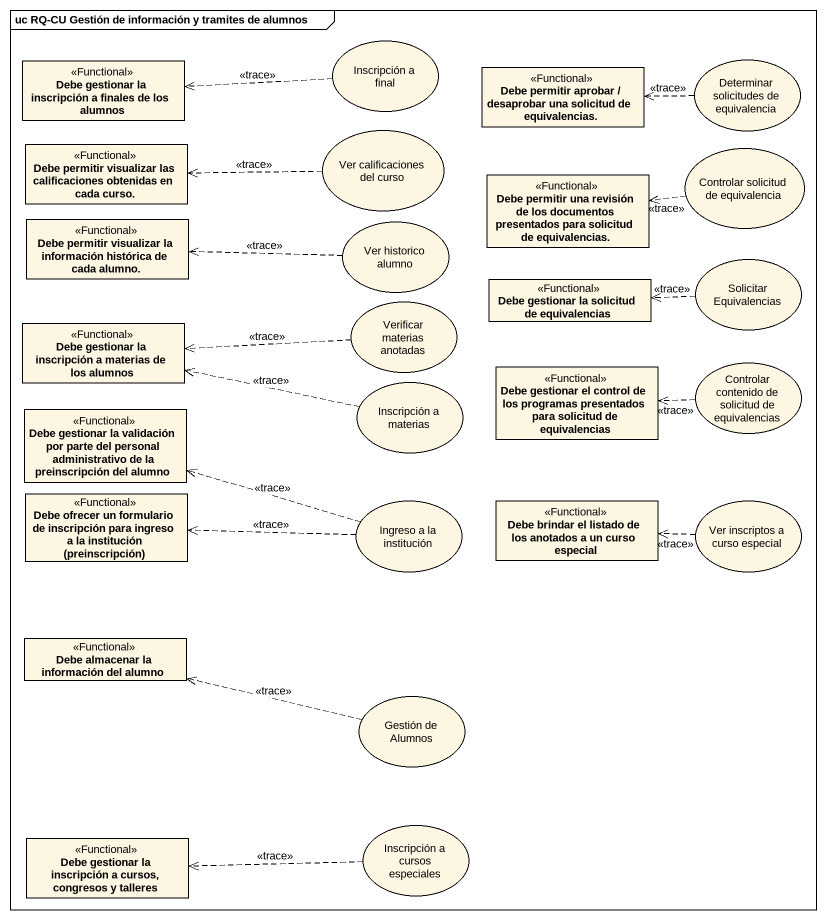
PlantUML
@startuml
mainframe uc RQ-CU Gestión de información y tramites de alumnos
allowmixing
hide circle
hide empty members
class "Debe gestionar la inscripción a finales de los alumnos" as Debe_gestionar_la <<Functional>>
usecase "Inscripción a final" as Inscripción_a_final
usecase "Determinar solicitudes de equivalencia" as Determinar_solicitudes_de
class "Debe permitir aprobar / desaprobar una solicitud de equivalencias." as Debe_permitir_aprobar <<Functional>>
class "Debe permitir visualizar las calificaciones obtenidas en cada curso." as Debe_permitir_visualizar <<Functional>>
usecase "Ver calificaciones del curso" as Ver_calificaciones_del_curso
usecase "Controlar solicitud de equivalencia" as Controlar_solicitud_de
class "Debe permitir una revisión de los documentos presentados para solicitud de equivalencias." as Debe_permitir_una_revisión <<Functional>>
class "Debe permitir visualizar la información histórica de cada alumno." as Debe_permitir_visualizar_la <<Functional>>
usecase "Ver historico alumno" as Ver_historico_alumno
class "Debe gestionar la solicitud de equivalencias" as Debe_gestionar_la_solicitud <<Functional>>
usecase "Solicitar Equivalencias" as Solicitar_Equivalencias
class "Debe gestionar la inscripción a materias de los alumnos" as Debe_gestionar_la_2 <<Functional>>
usecase "Verificar materias anotadas" as Verificar_materias_anotadas
usecase "Inscripción a materias" as Inscripción_a_materias
class "Debe gestionar el control de los programas presentados para solicitud de equivalencias" as Debe_gestionar_el_control <<Functional>>
usecase "Controlar contenido de solicitud de equivalencias" as Controlar_contenido_de
class "Debe gestionar la validación por parte del personal administrativo de la preinscripción del alumno" as Debe_gestionar_la_3 <<Functional>>
class "Debe ofrecer un formulario de inscripción para ingreso a la institución (preinscripción)" as Debe_ofrecer_un_formulario <<Functional>>
usecase "Ingreso a la institución" as Ingreso_a_la_institución
class "Debe brindar el listado de los anotados a un curso especial" as Debe_brindar_el_listado_de <<Functional>>
usecase "Ver inscriptos a curso especial" as Ver_inscriptos_a_curso
class "Debe almacenar la información del alumno" as Debe_almacenar_la <<Functional>>
usecase "Gestión de Alumnos" as Gestión_de_Alumnos
class "Debe gestionar la inscripción a cursos, congresos y talleres" as Debe_gestionar_la_4 <<Functional>>
usecase "Inscripción a cursos especiales" as Inscripción_a_cursos
Inscripción_a_final .left.> Debe_gestionar_la : <<trace>>
Determinar_solicitudes_de .left.> Debe_permitir_aprobar : <<trace>>
Ver_calificaciones_del_curso .left.> Debe_permitir_visualizar : <<trace>>
Controlar_solicitud_de .left.> Debe_permitir_una_revisión : <<trace>>
Ver_historico_alumno .left.> Debe_permitir_visualizar_la : <<trace>>
Solicitar_Equivalencias .left.> Debe_gestionar_la_solicitud : <<trace>>
Verificar_materias_anotadas .left.> Debe_gestionar_la_2 : <<trace>>
Inscripción_a_materias .left.> Debe_gestionar_la_2 : <<trace>>
Controlar_contenido_de .left.> Debe_gestionar_el_control : <<trace>>
Ingreso_a_la_institución .left.> Debe_gestionar_la_3 : <<trace>>
Ingreso_a_la_institución .left.> Debe_ofrecer_un_formulario : <<trace>>
Ver_inscriptos_a_curso .left.> Debe_brindar_el_listado_de : <<trace>>
Gestión_de_Alumnos .left.> Debe_almacenar_la : <<trace>>
Inscripción_a_cursos .left.> Debe_gestionar_la_4 : <<trace>>
@enduml
